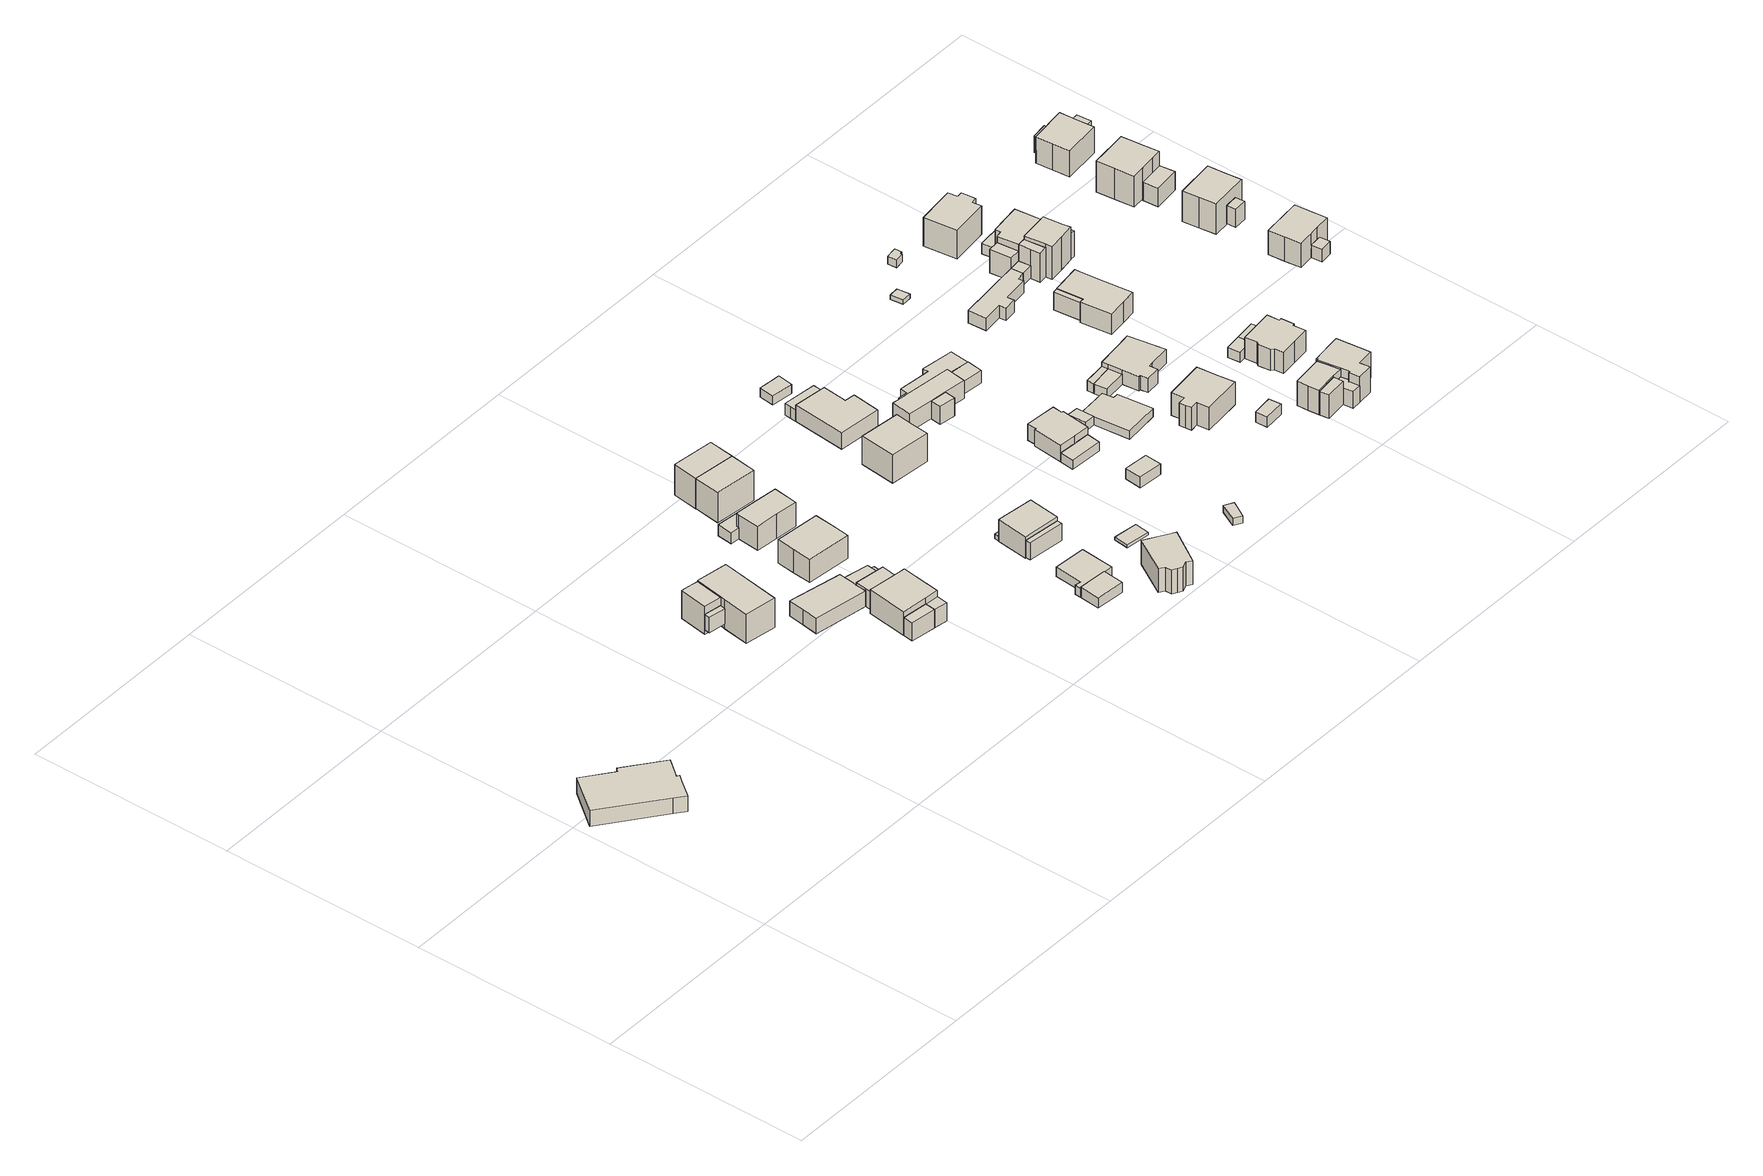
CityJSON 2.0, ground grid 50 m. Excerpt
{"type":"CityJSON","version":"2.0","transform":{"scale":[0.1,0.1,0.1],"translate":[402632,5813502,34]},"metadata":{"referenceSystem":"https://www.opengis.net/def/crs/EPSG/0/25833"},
"CityObjects":{
"building1":{"type":"Building","attributes":{"Gemeindeschluessel":"11000009","BezugspunktDach":"2200","function":"31001_2522","measuredHeight":4.12,"storeysAboveGround":1},"address":[{"country":"Germany","locality":"Berlin","thoroughfareNumber":"2","thoroughfareName":"Birnbaumer Straße"}],"geometry":[{"type":"Solid","lod":"1","boundaries":[[[[0,1,2,3,4,5,6,7,8,9]],[[10,11,12,13,14,15,16,17,18,19]],[[10,19,9,8]],[[11,10,8,7]],[[12,11,7,6]],[[13,12,6,5]],[[14,13,5,4]],[[15,14,4,3]],[[16,15,3,2]],[[17,16,2,1]],[[18,17,1,0]],[[19,18,0,9]]]]}]},
"building2":{"type":"Building","attributes":{"Gemeindeschluessel":"11000009","BezugspunktDach":"2200","function":"51009_1610","measuredHeight":3.99,"storeysAboveGround":0},"address":[{"country":"Germany","locality":"Berlin"}],"geometry":[{"type":"Solid","lod":"1","boundaries":[[[[20,21,22,23]],[[24,25,26,27]],[[24,27,23,22]],[[25,24,22,21]],[[26,25,21,20]],[[27,26,20,23]]]]}]},
"building3":{"type":"Building","attributes":{"Gemeindeschluessel":"11000009","function":"31001_1010"},"address":[{"country":"Germany","locality":"Berlin","thoroughfareNumber":"1","thoroughfareName":"Birnbaumer Straße"}],"children":["building3-1","building3-2"]},
"building3-1":{"type":"BuildingPart","attributes":{"BezugspunktDach":"2200","measuredHeight":9.04,"storeysAboveGround":1},"parents":["building3"],"geometry":[{"type":"Solid","lod":"1","boundaries":[[[[28,29,30,31,32,33]],[[34,35,36,37,38,39]],[[34,39,33,32]],[[35,34,32,31]],[[36,35,31,30],[36,40,41,35]],[[37,36,30,29]],[[38,37,29,28]],[[39,38,28,33]],[[40,36,35,41]]]]}]},
"building3-2":{"type":"BuildingPart","attributes":{"BezugspunktDach":"2200","measuredHeight":8.3,"storeysAboveGround":1},"parents":["building3"],"geometry":[{"type":"Solid","lod":"1","boundaries":[[[[41,40,42,43,44]],[[45,46,36,35,47]],[[45,47,44,43]],[[46,45,43,42]],[[36,46,42,40]],[[47,35,41,44]],[[35,36,40,41]]]]}]},
"building4":{"type":"Building","attributes":{"Gemeindeschluessel":"11000009","function":"31001_2000"},"address":[{"country":"Germany","locality":"Berlin","thoroughfareNumber":"3 (1)","thoroughfareName":"Birnbaumer Straße"}],"children":["building4-1","building4-2"]},
"building4-1":{"type":"BuildingPart","attributes":{"BezugspunktDach":"2200","measuredHeight":4.9,"storeysAboveGround":1},"parents":["building4"],"geometry":[{"type":"MultiSurface","lod":"1","boundaries":[[[48,49,50,51,52,53,54,55]],[[56,57,58,59,60,61,62,63]],[[56,63,55,54]],[[57,56,54,53]],[[58,57,53,52]],[[59,58,52,51]],[[64,65,59,51,50]],[[61,66,64,60,50,49]],[[62,61,49,48]],[[63,62,48,55]],[[60,59,65,64]],[[60,64,66,61]]]}]},
"building4-2":{"type":"BuildingPart","attributes":{"BezugspunktDach":"2200","measuredHeight":2.67,"storeysAboveGround":1},"parents":["building4"],"geometry":[{"type":"MultiSurface","lod":"1","boundaries":[[[67,68,65,66]],[[59,69,70,61]],[[69,59,65,68]],[[70,69,68,67]],[[61,70,67,66]],[[59,60,64,65]],[[61,66,64,60]]]}]},
"building5":{"type":"Building","attributes":{"Gemeindeschluessel":"11000009","function":"31001_1010"},"address":[{"country":"Germany","locality":"Berlin","thoroughfareNumber":"3","thoroughfareName":"Birnbaumer Straße"}],"children":["building5-1","building5-2"]},
"building5-1":{"type":"BuildingPart","attributes":{"BezugspunktDach":"2200","measuredHeight":7.7,"storeysAboveGround":1},"parents":["building5"],"geometry":[{"type":"Solid","lod":"1","boundaries":[[[[71,72,73,74,75,76,77]],[[78,79,80,81,82,83,84]],[[78,84,77,76]],[[79,78,76,75]],[[80,79,75,74]],[[81,80,74,73]],[[82,81,73,72]],[[83,82,72,71]],[[84,83,71,77],[84,85,86,83]],[[85,84,83,86]]]]}]},
"building5-2":{"type":"BuildingPart","attributes":{"BezugspunktDach":"2200","measuredHeight":4.73,"storeysAboveGround":1},"parents":["building5"],"geometry":[{"type":"Solid","lod":"1","boundaries":[[[[87,86,85,88]],[[84,83,89,90]],[[84,90,88,85]],[[89,83,86,87]],[[90,89,87,88]],[[85,86,83,84]]]]}]},
"building6":{"type":"Building","attributes":{"Gemeindeschluessel":"11000009","BezugspunktDach":"2200","function":"51009_1610","measuredHeight":4.7,"storeysAboveGround":0},"address":[{"country":"Germany","locality":"Berlin"}],"geometry":[{"type":"Solid","lod":"1","boundaries":[[[[91,92,86,87]],[[83,82,93,89]],[[83,89,87,86]],[[82,83,86,92]],[[93,82,92,91]],[[89,93,91,87]]]]}]},
"building7":{"type":"Building","attributes":{"Gemeindeschluessel":"11000009","BezugspunktDach":"2200","function":"51009_1610","measuredHeight":4.7,"storeysAboveGround":0},"address":[{"country":"Germany","locality":"Berlin"}],"geometry":[{"type":"Solid","lod":"1","boundaries":[[[[94,95,96,97,98]],[[62,61,70,99,100]],[[62,100,98,97]],[[61,62,97,96]],[[70,61,96,95]],[[99,70,95,94]],[[100,99,94,98]]]]}]},
"building8":{"type":"Building","attributes":{"Gemeindeschluessel":"11000009","BezugspunktDach":"2200","function":"51009_1610","measuredHeight":1.51,"storeysAboveGround":0},"address":[{"country":"Germany","locality":"Berlin"}],"geometry":[{"type":"Solid","lod":"1","boundaries":[[[[101,102,103,104,105]],[[106,107,108,81,80]],[[106,80,105,104]],[[107,106,104,103]],[[108,107,103,102]],[[81,108,102,101]],[[80,81,101,105]]]]}]},
"building9":{"type":"Building","attributes":{"Gemeindeschluessel":"11000009","BezugspunktDach":"2200","function":"31001_1010","measuredHeight":7.97,"storeysAboveGround":1},"address":[{"country":"Germany","locality":"Berlin","thoroughfareNumber":"3","thoroughfareName":"Mozartstraße"}],"geometry":[{"type":"Solid","lod":"1","boundaries":[[[[109,110,111,112,113,114]],[[115,116,117,118,119,120]],[[115,120,114,113]],[[116,115,113,112]],[[117,116,112,111]],[[118,117,111,110]],[[119,118,110,109]],[[120,119,109,114]]]]}]},
"building10":{"type":"Building","attributes":{"Gemeindeschluessel":"11000009","BezugspunktDach":"2200","function":"31001_2463","measuredHeight":2.85,"storeysAboveGround":1},"address":[{"country":"Germany","locality":"Berlin","thoroughfareNumber":"5 (1)","thoroughfareName":"Mozartstraße"}],"geometry":[{"type":"Solid","lod":"1","boundaries":[[[[121,122,123,124,125,126]],[[127,128,129,130,131,132]],[[127,132,126,125]],[[128,127,125,124]],[[129,128,124,123]],[[130,129,123,122]],[[131,130,122,121]],[[132,131,121,126]]]]}]},
"building11":{"type":"Building","attributes":{"Gemeindeschluessel":"11000009","BezugspunktDach":"2200","function":"31001_1010","measuredHeight":8.63,"storeysAboveGround":1},"address":[{"country":"Germany","locality":"Berlin","thoroughfareNumber":"5","thoroughfareName":"Mozartstraße"}],"geometry":[{"type":"Solid","lod":"1","boundaries":[[[[133,134,135,136,137,138,139]],[[131,130,140,141,142,143,144]],[[131,144,139,138]],[[130,131,138,137]],[[140,130,137,136]],[[141,140,136,135]],[[142,141,135,134]],[[143,142,134,133]],[[144,143,133,139]]]]}]},
"building12":{"type":"Building","attributes":{"Gemeindeschluessel":"11000009","BezugspunktDach":"2200","function":"31001_1010","measuredHeight":9.05,"storeysAboveGround":1},"address":[{"country":"Germany","locality":"Berlin","thoroughfareNumber":"7","thoroughfareName":"Mozartstraße"}],"geometry":[{"type":"Solid","lod":"1","boundaries":[[[[145,146,147,148,149]],[[150,151,152,153,154]],[[150,154,149,148]],[[151,150,148,147]],[[152,151,147,146]],[[153,152,146,145]],[[154,153,145,149]]]]}]},
"building13":{"type":"Building","attributes":{"Gemeindeschluessel":"11000009","BezugspunktDach":"2200","function":"31001_1010","measuredHeight":9.09,"storeysAboveGround":1},"address":[{"country":"Germany","locality":"Berlin","thoroughfareNumber":"7A","thoroughfareName":"Mozartstraße"}],"geometry":[{"type":"Solid","lod":"1","boundaries":[[[[146,155,156,157,148]],[[158,159,160,161,162]],[[158,162,148,157]],[[159,158,157,156]],[[160,159,156,155]],[[161,160,155,146]],[[162,161,146,148]]]]}]},
"building14":{"type":"Building","attributes":{"Gemeindeschluessel":"11000009","function":"31001_1010"},"address":[{"country":"Germany","locality":"Berlin","thoroughfareNumber":"5","thoroughfareName":"Birnbaumer Straße"}],"children":["building14-1","building14-2"]},
"building14-1":{"type":"BuildingPart","attributes":{"BezugspunktDach":"2200","measuredHeight":3.69,"storeysAboveGround":1},"parents":["building14"],"geometry":[{"type":"MultiSurface","lod":"1","boundaries":[[[163,164,165,166,167,168,169,170]],[[171,172,173,174,175,176,177,178]],[[171,178,170,169]],[[172,171,169,168]],[[173,172,168,167]],[[174,173,167,166]],[[175,174,166,165]],[[176,175,165,164]],[[177,176,164,163]],[[178,177,163,170,179]]]}]},
"building14-2":{"type":"BuildingPart","attributes":{"BezugspunktDach":"2200","measuredHeight":2.72,"storeysAboveGround":1},"parents":["building14"],"geometry":[{"type":"MultiSurface","lod":"1","boundaries":[[[180,181,182,183]],[[178,176,184,185]],[[178,185,183,182]],[[176,164,163,170,178,182,181]],[[184,176,181,180]],[[185,184,180,183]],[[164,176,177,163]],[[177,178,170,163]]]}]},
"building15":{"type":"Building","attributes":{"Gemeindeschluessel":"11000009","BezugspunktDach":"2200","function":"51009_1610","measuredHeight":4.37,"storeysAboveGround":0},"address":[{"country":"Germany","locality":"Berlin"}],"geometry":[{"type":"Solid","lod":"1","boundaries":[[[[186,187,188,189]],[[190,191,192,193]],[[190,193,189,188]],[[191,190,188,187]],[[192,191,187,186]],[[193,192,186,189]]]]}]},
"building16":{"type":"Building","attributes":{"Gemeindeschluessel":"11000009","BezugspunktDach":"2200","function":"31001_1010","measuredHeight":8.33,"storeysAboveGround":1},"address":[{"country":"Germany","locality":"Berlin","thoroughfareNumber":"7","thoroughfareName":"Birnbaumer Straße"}],"geometry":[{"type":"Solid","lod":"1","boundaries":[[[[194,195,196,197,198,199,200,201,202,203,204,205]],[[206,207,208,209,210,211,212,213,214,215,216,217]],[[206,217,205,204]],[[207,206,204,203]],[[208,207,203,202]],[[209,208,202,201]],[[210,209,201,200]],[[211,210,200,199]],[[212,211,199,198]],[[213,212,198,197]],[[214,213,197,196]],[[215,214,196,195]],[[216,215,195,194]],[[217,216,194,205]]]]}]},
"building17":{"type":"Building","attributes":{"Gemeindeschluessel":"11000009","BezugspunktDach":"2200","function":"31001_1010","measuredHeight":6.75,"storeysAboveGround":1},"address":[{"country":"Germany","locality":"Berlin","thoroughfareNumber":"2","thoroughfareName":"Mozartstraße"}],"geometry":[{"type":"Solid","lod":"1","boundaries":[[[[218,219,220,221]],[[222,223,224,225]],[[222,225,221,220]],[[223,222,220,219]],[[224,223,219,218]],[[225,224,218,221]]]]}]},
"building18":{"type":"Building","attributes":{"Gemeindeschluessel":"11000009","BezugspunktDach":"2200","function":"51009_1610","measuredHeight":1.14,"storeysAboveGround":0},"address":[{"country":"Germany","locality":"Berlin"}],"geometry":[{"type":"Solid","lod":"1","boundaries":[[[[226,227,228,229]],[[230,231,232,233]],[[230,233,229,228]],[[231,230,228,227]],[[232,231,227,226]],[[233,232,226,229]]]]}]},
"building19":{"type":"Building","attributes":{"Gemeindeschluessel":"11000009","BezugspunktDach":"2200","function":"31001_2000","measuredHeight":0.691,"storeysAboveGround":1},"address":[{"country":"Germany","locality":"Berlin","thoroughfareNumber":"7 (1)","thoroughfareName":"Birnbaumer Straße"}],"geometry":[{"type":"Solid","lod":"1","boundaries":[[[[234,235,236,237]],[[238,239,240,241]],[[238,241,237,236]],[[239,238,236,235]],[[240,239,235,234]],[[241,240,234,237]]]]}]},
"building20":{"type":"Building","attributes":{"Gemeindeschluessel":"11000009","BezugspunktDach":"2200","function":"31001_1010","measuredHeight":8.18,"storeysAboveGround":1},"address":[{"country":"Germany","locality":"Berlin","thoroughfareNumber":"6","thoroughfareName":"Mozartstraße"}],"geometry":[{"type":"Solid","lod":"1","boundaries":[[[[242,243,244,245,246]],[[247,248,249,250,251]],[[247,251,246,245]],[[248,247,245,244]],[[249,248,244,243]],[[250,249,243,242]],[[251,250,242,246]]]]}]},
"building21":{"type":"Building","attributes":{"Gemeindeschluessel":"11000009","BezugspunktDach":"2200","function":"31001_1010","measuredHeight":4.13,"storeysAboveGround":1},"address":[{"country":"Germany","locality":"Berlin","thoroughfareNumber":"8","thoroughfareName":"Mozartstraße"}],"geometry":[{"type":"Solid","lod":"1","boundaries":[[[[252,253,254,255,256,257]],[[258,259,260,261,262,263]],[[258,263,257,256]],[[259,258,256,255]],[[260,259,255,254]],[[261,260,254,253]],[[262,261,253,252]],[[263,262,252,257]]]]}]},
"building22":{"type":"Building","attributes":{"Gemeindeschluessel":"11000009","BezugspunktDach":"2200","function":"31001_2000","measuredHeight":2.7,"storeysAboveGround":1},"address":[{"country":"Germany","locality":"Berlin","thoroughfareNumber":"9 (2)","thoroughfareName":"Birnbaumer Straße"}],"geometry":[{"type":"Solid","lod":"1","boundaries":[[[[264,265,266,267]],[[268,269,270,271]],[[268,271,267,266]],[[269,268,266,265]],[[270,269,265,264]],[[271,270,264,267]]]]}]},
"building23":{"type":"Building","attributes":{"Gemeindeschluessel":"11000009","BezugspunktDach":"2200","function":"31001_2000","measuredHeight":3.31,"storeysAboveGround":1},"address":[{"country":"Germany","locality":"Berlin","thoroughfareNumber":"8 (1)","thoroughfareName":"Mozartstraße"}],"geometry":[{"type":"Solid","lod":"1","boundaries":[[[[272,273,274,275,276,277]],[[278,279,280,281,282,283]],[[278,283,277,276]],[[279,278,276,275]],[[280,279,275,274]],[[281,280,274,273]],[[282,281,273,272]],[[283,282,272,277]]]]}]},
"building24":{"type":"Building","attributes":{"Gemeindeschluessel":"11000009","BezugspunktDach":"2200","function":"31001_2000","measuredHeight":2.36,"storeysAboveGround":1},"address":[{"country":"Germany","locality":"Berlin","thoroughfareNumber":"2 (1)","thoroughfareName":"Bachstraße"}],"geometry":[{"type":"Solid","lod":"1","boundaries":[[[[284,285,286,287]],[[288,289,290,291]],[[288,291,287,286]],[[289,288,286,285]],[[290,289,285,284]],[[291,290,284,287]]]]}]},
"building25":{"type":"Building","attributes":{"Gemeindeschluessel":"11000009","BezugspunktDach":"2200","function":"31001_1313","measuredHeight":2.82,"storeysAboveGround":1},"address":[{"country":"Germany","locality":"Berlin","thoroughfareNumber":"2 (1)","thoroughfareName":"Mozartstraße"}],"geometry":[{"type":"Solid","lod":"1","boundaries":[[[[292,293,294,295]],[[296,297,298,299]],[[296,299,295,294]],[[297,296,294,293]],[[298,297,293,292]],[[299,298,292,295]]]]}]},
"building26":{"type":"Building","attributes":{"Gemeindeschluessel":"11000009","BezugspunktDach":"2200","function":"31001_2000","measuredHeight":2.37,"storeysAboveGround":1},"address":[{"country":"Germany","locality":"Berlin","thoroughfareNumber":"4 (2)","thoroughfareName":"Mozartstraße"}],"geometry":[{"type":"Solid","lod":"1","boundaries":[[[[300,301,302,303]],[[304,305,306,307]],[[304,307,303,302]],[[305,304,302,301]],[[306,305,301,300]],[[307,306,300,303]]]]}]},
"building27":{"type":"Building","attributes":{"Gemeindeschluessel":"11000009","function":"31001_1010"},"address":[{"country":"Germany","locality":"Berlin","thoroughfareNumber":"6 (1)","thoroughfareName":"Mozartstraße"}],"children":["building27-1","building27-2"]},
"building27-1":{"type":"BuildingPart","attributes":{"BezugspunktDach":"2200","measuredHeight":4.68,"storeysAboveGround":1},"parents":["building27"],"geometry":[{"type":"MultiSurface","lod":"1","boundaries":[[[308,309,310,311,312,313,314]],[[315,316,317,318,319,320,321]],[[315,321,314,313]],[[316,315,313,312]],[[317,316,312,311]],[[318,317,311,310]],[[319,318,310,309]],[[320,319,309,308]],[[321,320,322,323,324,314]],[[324,323,322,325]],[[308,325,322,320]]]}]},
"building27-2":{"type":"BuildingPart","attributes":{"BezugspunktDach":"2200","measuredHeight":4.68,"storeysAboveGround":1},"parents":["building27"],"geometry":[{"type":"MultiSurface","lod":"1","boundaries":[[[326,308,325,324,327]],[[323,322,320,328,329]],[[323,329,327,324]],[[328,320,308,326]],[[329,328,326,327]],[[322,323,324,325]],[[320,322,330,325,308]]]}]},
"building28":{"type":"Building","attributes":{"Gemeindeschluessel":"11000009","BezugspunktDach":"2200","function":"31001_1010","measuredHeight":5.94,"storeysAboveGround":1},"address":[{"country":"Germany","locality":"Berlin","thoroughfareNumber":"4","thoroughfareName":"Mozartstraße"}],"geometry":[{"type":"Solid","lod":"1","boundaries":[[[[331,332,333,334,335,336,337,338,339,340]],[[341,342,343,344,345,346,347,305,348,304]],[[341,304,340,339]],[[342,341,339,338]],[[343,342,338,337]],[[344,343,337,336]],[[345,344,336,335]],[[346,345,335,334]],[[347,346,334,333]],[[305,347,333,332]],[[348,305,332,331]],[[304,348,331,340]]]]}]},
"building29":{"type":"Building","attributes":{"Gemeindeschluessel":"11000009","BezugspunktDach":"2200","function":"31001_2000","measuredHeight":3.19,"storeysAboveGround":1},"address":[{"country":"Germany","locality":"Berlin","thoroughfareNumber":"8 (2)","thoroughfareName":"Mozartstraße"}],"geometry":[{"type":"Solid","lod":"1","boundaries":[[[[349,350,351,352,353,354,355,356,357,358]],[[359,360,361,362,363,364,365,318,366,316]],[[359,316,358,357]],[[360,359,357,356]],[[361,360,356,355]],[[362,361,355,354]],[[363,362,354,353]],[[364,363,353,352]],[[365,364,352,351]],[[318,365,351,350]],[[366,318,350,349]],[[316,366,349,358]]]]}]},
"building30":{"type":"Building","attributes":{"Gemeindeschluessel":"11000009","BezugspunktDach":"2200","function":"31001_2000","measuredHeight":2.23,"storeysAboveGround":1},"address":[{"country":"Germany","locality":"Berlin","thoroughfareNumber":"4 (1)","thoroughfareName":"Mozartstraße"}],"geometry":[{"type":"Solid","lod":"1","boundaries":[[[[367,368,369,370]],[[371,372,373,374]],[[371,374,370,369]],[[372,371,369,368]],[[373,372,368,367]],[[374,373,367,370]]]]}]},
"building31":{"type":"Building","attributes":{"Gemeindeschluessel":"11000009","BezugspunktDach":"2200","function":"31001_2000","measuredHeight":3.82,"storeysAboveGround":1},"address":[{"country":"Germany","locality":"Berlin","thoroughfareNumber":"6 (2)","thoroughfareName":"Mozartstraße"}],"geometry":[{"type":"Solid","lod":"1","boundaries":[[[[375,376,377,378]],[[379,380,381,382]],[[379,382,378,377]],[[380,379,377,376]],[[381,380,376,375]],[[382,381,375,378]]]]}]},
"building32":{"type":"Building","attributes":{"Gemeindeschluessel":"11000009","BezugspunktDach":"2200","function":"31001_2000","measuredHeight":2.16,"storeysAboveGround":1},"address":[{"country":"Germany","locality":"Berlin","thoroughfareNumber":"8 (2)","thoroughfareName":"Schubertstraße"}],"geometry":[{"type":"Solid","lod":"1","boundaries":[[[[383,384,385,386,387,388]],[[389,390,391,392,393,394]],[[389,394,388,387]],[[390,389,387,386]],[[391,390,386,385]],[[392,391,385,384]],[[393,392,384,383]],[[394,393,383,388]]]]}]},
"building33":{"type":"Building","attributes":{"Gemeindeschluessel":"11000009","BezugspunktDach":"2200","function":"31001_2000","measuredHeight":2.6,"storeysAboveGround":1},"address":[{"country":"Germany","locality":"Berlin","thoroughfareNumber":"8 (1)","thoroughfareName":"Schubertstraße"}],"geometry":[{"type":"Solid","lod":"1","boundaries":[[[[395,396,397,398]],[[399,400,401,402]],[[399,402,398,397]],[[400,399,397,396]],[[401,400,396,395]],[[402,401,395,398]]]]}]},
"building34":{"type":"Building","attributes":{"Gemeindeschluessel":"11000009","BezugspunktDach":"2200","function":"31001_1010","measuredHeight":7.2,"storeysAboveGround":1},"address":[{"country":"Germany","locality":"Berlin","thoroughfareNumber":"10","thoroughfareName":"Schubertstraße"}],"geometry":[{"type":"Solid","lod":"1","boundaries":[[[[403,404,405,406,407,408,409,410,411,412]],[[413,414,415,416,417,418,419,420,421,422]],[[413,422,412,411]],[[414,413,411,410]],[[415,414,410,409]],[[416,415,409,408]],[[417,416,408,407]],[[418,417,407,406]],[[419,418,406,405]],[[420,419,405,404]],[[421,420,404,403]],[[422,421,403,412]]]]}]},
"building35":{"type":"Building","attributes":{"Gemeindeschluessel":"11000009","BezugspunktDach":"2200","function":"51009_1610","measuredHeight":2.6,"storeysAboveGround":0},"address":[{"country":"Germany","locality":"Berlin"}],"geometry":[{"type":"Solid","lod":"1","boundaries":[[[[398,397,423,424]],[[425,399,402,426]],[[425,426,424,423]],[[399,425,423,397]],[[402,399,397,398]],[[426,402,398,424]]]]}]},
"building36":{"type":"Building","attributes":{"Gemeindeschluessel":"11000009","BezugspunktDach":"2200","function":"31001_2000","measuredHeight":2.65,"storeysAboveGround":1},"address":[{"country":"Germany","locality":"Berlin","thoroughfareNumber":"12 (2)","thoroughfareName":"Schubertstraße"}],"geometry":[{"type":"Solid","lod":"1","boundaries":[[[[427,428,429,430]],[[431,432,433,434]],[[431,434,430,429]],[[432,431,429,428]],[[433,432,428,427]],[[434,433,427,430]]]]}]},
"building37":{"type":"Building","attributes":{"Gemeindeschluessel":"11000009","BezugspunktDach":"2200","function":"31001_1010","measuredHeight":4.31,"storeysAboveGround":1},"address":[{"country":"Germany","locality":"Berlin","thoroughfareNumber":"8","thoroughfareName":"Schubertstraße"}],"geometry":[{"type":"Solid","lod":"1","boundaries":[[[[435,436,437,438,439,440,441,442,443,444,445,446]],[[447,448,449,450,451,452,453,454,455,400,399,425]],[[447,425,446,445]],[[448,447,445,444]],[[449,448,444,443]],[[450,449,443,442]],[[451,450,442,441]],[[452,451,441,440]],[[453,452,440,439]],[[454,453,439,438]],[[455,454,438,437]],[[400,455,437,436]],[[399,400,436,435]],[[425,399,435,446]]]]}]},
"building38":{"type":"Building","attributes":{"Gemeindeschluessel":"11000009","BezugspunktDach":"2200","function":"31001_2000","measuredHeight":1.09,"storeysAboveGround":1},"address":[{"country":"Germany","locality":"Berlin","thoroughfareNumber":"4 (2)","thoroughfareName":"Bachstraße"}],"geometry":[{"type":"Solid","lod":"1","boundaries":[[[[456,457,458,459]],[[460,461,462,463]],[[460,463,459,458]],[[461,460,458,457]],[[462,461,457,456]],[[463,462,456,459]]]]}]},
"building39":{"type":"Building","attributes":{"Gemeindeschluessel":"11000009","BezugspunktDach":"2200","function":"51009_1610","measuredHeight":4.33,"storeysAboveGround":0},"address":[{"country":"Germany","locality":"Berlin"}],"geometry":[{"type":"Solid","lod":"1","boundaries":[[[[464,465,466,467,468,469,470]],[[471,472,473,474,475,476,477]],[[471,477,470,469]],[[472,471,469,468]],[[473,472,468,467]],[[474,473,467,466]],[[475,474,466,465]],[[476,475,465,464]],[[477,476,464,470]]]]}]},
"building40":{"type":"Building","attributes":{"Gemeindeschluessel":"11000009","BezugspunktDach":"2200","function":"31001_1010","measuredHeight":3.21,"storeysAboveGround":1},"address":[{"country":"Germany","locality":"Berlin","thoroughfareNumber":"4A (1)","thoroughfareName":"Schubertstraße"}],"geometry":[{"type":"Solid","lod":"1","boundaries":[[[[478,479,480,481,482,483,484,485,486,487]],[[488,489,490,491,492,493,494,495,496,497]],[[488,497,487,486]],[[489,488,486,485]],[[490,489,485,484]],[[491,490,484,483]],[[492,491,483,482]],[[493,492,482,481]],[[494,493,481,480]],[[495,494,480,479]],[[496,495,479,478]],[[497,496,478,487]]]]}]},
"building41":{"type":"Building","attributes":{"Gemeindeschluessel":"11000009","function":"31001_1010"},"address":[{"country":"Germany","locality":"Berlin","thoroughfareNumber":"12","thoroughfareName":"Schubertstraße"}],"children":["building41-1","building41-2","building41-3"]},
"building41-1":{"type":"BuildingPart","attributes":{"BezugspunktDach":"2200","measuredHeight":6.73,"storeysAboveGround":1},"parents":["building41"],"geometry":[{"type":"MultiSurface","lod":"1","boundaries":[[[498,499,500,501,502,503,504,505,506,507,508]],[[509,510,511,512,513,514,474,473,472,471,515]],[[509,515,508,507]],[[510,509,507,506]],[[511,510,506,505]],[[512,511,505,504]],[[513,512,504,503]],[[514,513,503,502]],[[474,514,502,501]],[[473,474,501,500]],[[472,473,500,499]],[[471,472,499,498]],[[515,516,517,518,498,508]],[[519,517,516,515,520]],[[519,471,518,517]]]}]},
"building41-2":{"type":"BuildingPart","attributes":{"BezugspunktDach":"2200","measuredHeight":7.5,"storeysAboveGround":1},"parents":["building41"],"geometry":[{"type":"MultiSurface","lod":"1","boundaries":[[[521,522,523,518,517,516,524]],[[515,519,471,477,525,526,527]],[[515,527,524,516]],[[477,471,518,523]],[[528,529,523,522]],[[526,525,522,521]],[[527,526,521,524]],[[519,515,516,517]],[[471,519,517,518]],[[525,477,529,528]]]}]},
"building41-3":{"type":"BuildingPart","attributes":{"BezugspunktDach":"2200","measuredHeight":6.95,"storeysAboveGround":1},"parents":["building41"],"geometry":[{"type":"Solid","lod":"1","boundaries":[[[[530,531,529,528]],[[477,476,532,525]],[[476,477,529,531]],[[532,476,531,530]],[[525,532,530,528]],[[525,528,529,477]]]]}]},
"building42":{"type":"Building","attributes":{"Gemeindeschluessel":"11000009","BezugspunktDach":"2200","function":"51009_1610","measuredHeight":4.69,"storeysAboveGround":0},"address":[{"country":"Germany","locality":"Berlin"}],"geometry":[{"type":"Solid","lod":"1","boundaries":[[[[533,534,535,536]],[[537,538,539,540]],[[537,540,536,535]],[[538,537,535,534]],[[539,538,534,533]],[[540,539,533,536]]]]}]},
"building43":{"type":"Building","attributes":{"Gemeindeschluessel":"11000009","BezugspunktDach":"2200","function":"31001_2000","measuredHeight":2.56,"storeysAboveGround":1},"address":[{"country":"Germany","locality":"Berlin","thoroughfareNumber":"10 (2)","thoroughfareName":"Schubertstraße"}],"geometry":[{"type":"Solid","lod":"1","boundaries":[[[[541,542,543,544]],[[545,546,547,548]],[[545,548,544,543]],[[546,545,543,542]],[[547,546,542,541]],[[548,547,541,544]]]]}]},
"building44":{"type":"Building","attributes":{"Gemeindeschluessel":"11000009","BezugspunktDach":"2200","function":"31001_2723","measuredHeight":1.97,"storeysAboveGround":1},"address":[{"country":"Germany","locality":"Berlin","thoroughfareNumber":"2 (1)","thoroughfareName":"Schubertstraße"}],"geometry":[{"type":"Solid","lod":"1","boundaries":[[[[549,550,551,552,553,554]],[[555,556,557,558,559,560]],[[555,560,554,553]],[[556,555,553,552]],[[557,556,552,551]],[[558,557,551,550]],[[559,558,550,549]],[[560,559,549,554]]]]}]},
"building45":{"type":"Building","attributes":{"Gemeindeschluessel":"11000009","BezugspunktDach":"2200","function":"31001_1010","measuredHeight":8.3,"storeysAboveGround":1},"address":[{"country":"Germany","locality":"Berlin","thoroughfareNumber":"10A","thoroughfareName":"Schubertstraße"}],"geometry":[{"type":"Solid","lod":"1","boundaries":[[[[561,562,563,564,565,566,567,568,569,570,571,572,573,574]],[[575,576,577,578,579,580,581,582,583,584,585,586,587,588]],[[575,588,574,573]],[[576,575,573,572]],[[577,576,572,571]],[[578,577,571,570]],[[579,578,570,569]],[[580,579,569,568]],[[581,580,568,567]],[[582,581,567,566]],[[583,582,566,565]],[[584,583,565,564]],[[585,584,564,563]],[[586,585,563,562]],[[587,586,562,561]],[[588,587,561,574]]]]}]},
"building46":{"type":"Building","attributes":{"Gemeindeschluessel":"11000009","BezugspunktDach":"2200","function":"31001_1010","measuredHeight":5.89,"storeysAboveGround":1},"address":[{"country":"Germany","locality":"Berlin","thoroughfareNumber":"6","thoroughfareName":"Schubertstraße"}],"geometry":[{"type":"Solid","lod":"1","boundaries":[[[[589,590,591,592,593,594,595,596,597,598]],[[599,600,601,602,603,604,605,606,607,608]],[[599,608,598,597]],[[600,599,597,596]],[[601,600,596,595]],[[602,601,595,594]],[[603,602,594,593]],[[604,603,593,592]],[[605,604,592,591]],[[606,605,591,590]],[[607,606,590,589]],[[608,607,589,598]]]]}]},
"building47":{"type":"Building","attributes":{"Gemeindeschluessel":"11000009","BezugspunktDach":"2200","function":"51009_1611","measuredHeight":2.47,"storeysAboveGround":0},"address":[{"country":"Germany","locality":"Berlin"}],"geometry":[{"type":"Solid","lod":"1","boundaries":[[[[542,609,610,543]],[[611,612,613,614]],[[611,614,543,610]],[[612,611,610,609]],[[613,612,609,542]],[[614,613,542,543]]]]}]},
"building48":{"type":"Building","attributes":{"Gemeindeschluessel":"11000009","function":"31001_1010"},"address":[{"country":"Germany","locality":"Berlin","thoroughfareNumber":"4A","thoroughfareName":"Schubertstraße"}],"children":["building48-1","building48-2","building48-3"]},
"building48-1":{"type":"BuildingPart","attributes":{"BezugspunktDach":"2200","measuredHeight":9.39,"storeysAboveGround":2},"parents":["building48"],"geometry":[{"type":"MultiSurface","lod":"1","boundaries":[[[615,616,617,618,619,620,621,622]],[[623,624,625,626,627,628,629,630]],[[623,630,622,621]],[[624,623,621,620]],[[625,624,620,619]],[[626,625,619,618]],[[627,626,618,617]],[[628,627,617,616]],[[629,628,616,615]],[[630,631,632,615,622]],[[632,631,630,629]]]}]},
"building48-2":{"type":"BuildingPart","attributes":{"BezugspunktDach":"2200","measuredHeight":3.22,"storeysAboveGround":2},"parents":["building48"],"geometry":[{"type":"Solid","lod":"1","boundaries":[[[[485,633,634,486]],[[635,636,489,488]],[[635,488,486,634]],[[489,636,633,485]],[[488,489,485,486]],[[636,635,634,633]]]]}]},
"building48-3":{"type":"BuildingPart","attributes":{"BezugspunktDach":"2200","measuredHeight":7.61,"storeysAboveGround":2},"parents":["building48"],"geometry":[{"type":"MultiSurface","lod":"1","boundaries":[[[637,638,632,631,639]],[[630,629,640,641,642]],[[630,642,639,631]],[[640,629,632,638]],[[641,640,638,637]],[[642,641,636,635,634,633,637,639]],[[632,629,630,631]],[[633,634,635,636]]]}]},
"building49":{"type":"Building","attributes":{"Gemeindeschluessel":"11000009","function":"31001_1010"},"address":[{"country":"Germany","locality":"Berlin","thoroughfareNumber":"4","thoroughfareName":"Schubertstraße"}],"children":["building49-1","building49-2"]},
"building49-1":{"type":"BuildingPart","attributes":{"BezugspunktDach":"2200","measuredHeight":9.14,"storeysAboveGround":2},"parents":["building49"],"geometry":[{"type":"MultiSurface","lod":"1","boundaries":[[[639,643,644,645,646,647,648]],[[649,650,651,624,652,642,653]],[[649,653,648,647]],[[650,649,647,646]],[[651,650,646,645]],[[624,651,645,644]],[[652,624,644,643]],[[642,652,643,639]],[[654,655,639,648]],[[653,642,655,654]]]}]},
"building49-2":{"type":"BuildingPart","attributes":{"BezugspunktDach":"2200","measuredHeight":7.47,"storeysAboveGround":2},"parents":["building49"],"geometry":[{"type":"Solid","lod":"1","boundaries":[[[[656,655,654,657]],[[653,642,658,659]],[[653,659,657,654]],[[658,642,655,656]],[[659,658,656,657]],[[642,653,654,655]]]]}]},
"building50":{"type":"Building","attributes":{"Gemeindeschluessel":"11000009","BezugspunktDach":"2200","function":"31001_1010","measuredHeight":8.2,"storeysAboveGround":2},"address":[{"country":"Germany","locality":"Berlin","thoroughfareNumber":"2","thoroughfareName":"Schubertstraße"}],"geometry":[{"type":"Solid","lod":"1","boundaries":[[[[660,661,662,663,664,665,666,667]],[[668,669,670,671,672,673,674,675]],[[668,675,667,666]],[[669,668,666,665]],[[670,669,665,664]],[[671,670,664,663]],[[672,671,663,662]],[[673,672,662,661]],[[674,673,661,660]],[[675,674,660,667]]]]}]},
"building51":{"type":"Building","attributes":{"Gemeindeschluessel":"11000009","BezugspunktDach":"2200","function":"31001_2000","measuredHeight":2.7,"storeysAboveGround":1},"address":[{"country":"Germany","locality":"Berlin","thoroughfareNumber":"4 (1)","thoroughfareName":"Schubertstraße"}],"geometry":[{"type":"Solid","lod":"1","boundaries":[[[[676,677,678,679]],[[680,681,682,683]],[[680,683,679,678]],[[681,680,678,677]],[[682,681,677,676]],[[683,682,676,679]]]]}]},
"building52":{"type":"Building","attributes":{"Gemeindeschluessel":"11000009","BezugspunktDach":"2200","function":"51009_1610","measuredHeight":6.7,"storeysAboveGround":0},"address":[{"country":"Germany","locality":"Berlin"}],"geometry":[{"type":"Solid","lod":"1","boundaries":[[[[684,685,686,687]],[[688,689,690,691]],[[688,691,687,686]],[[689,688,686,685]],[[690,689,685,684]],[[691,690,684,687]]]]}]},
"building53":{"type":"Building","attributes":{"Gemeindeschluessel":"11000009","function":"31001_1010"},"address":[{"country":"Germany","locality":"Berlin","thoroughfareNumber":"7","thoroughfareName":"Schubertstraße"}],"children":["building53-1","building53-2"]},
"building53-1":{"type":"BuildingPart","attributes":{"BezugspunktDach":"2200","measuredHeight":6.77,"storeysAboveGround":2},"parents":["building53"],"geometry":[{"type":"MultiSurface","lod":"1","boundaries":[[[692,693,694,695,696,697,698,699,700]],[[701,702,703,704,705,706,707,708,709]],[[701,709,700,699]],[[702,701,699,698]],[[703,702,698,697]],[[704,703,697,696]],[[710,711,712,705,704,696,695]],[[713,710,705,706,714,706,705,695,694]],[[707,706,694,693]],[[708,707,693,692]],[[709,708,692,700]],[[705,712,711,710]],[[714,706,705,710,713]]]}]},
"building53-2":{"type":"BuildingPart","attributes":{"BezugspunktDach":"2200","measuredHeight":3.23,"storeysAboveGround":2},"parents":["building53"],"geometry":[{"type":"MultiSurface","lod":"1","boundaries":[[[715,716,711,713]],[[712,717,718,706]],[[717,712,711,716]],[[718,717,716,715]],[[706,718,715,713]],[[712,705,710,711]],[[706,713,710,705]]]}]},
"building54":{"type":"Building","attributes":{"Gemeindeschluessel":"11000009","function":"31001_1010"},"address":[{"country":"Germany","locality":"Berlin","thoroughfareNumber":"5","thoroughfareName":"Schubertstraße"}],"children":["building54-1","building54-2"]},
"building54-1":{"type":"BuildingPart","attributes":{"BezugspunktDach":"2200","measuredHeight":10.06,"storeysAboveGround":2},"parents":["building54"],"geometry":[{"type":"Solid","lod":"1","boundaries":[[[[719,720,721,722,723,724]],[[725,726,727,728,729,730]],[[725,730,724,723]],[[726,725,723,722]],[[727,726,722,721]],[[728,727,721,720],[731,732,733,734]],[[729,728,720,719]],[[730,729,719,724]],[[733,732,731,734]]]]}]},
"building54-2":{"type":"BuildingPart","attributes":{"BezugspunktDach":"2200","measuredHeight":4.73,"storeysAboveGround":2},"parents":["building54"],"geometry":[{"type":"Solid","lod":"1","boundaries":[[[[735,736,734,733]],[[731,737,738,732]],[[737,731,734,736]],[[738,737,736,735]],[[732,738,735,733]],[[731,732,733,734]]]]}]},
"building55":{"type":"Building","attributes":{"Gemeindeschluessel":"11000009","BezugspunktDach":"2200","function":"31001_1010","measuredHeight":10.94,"storeysAboveGround":1},"address":[{"country":"Germany","locality":"Berlin","thoroughfareNumber":"3","thoroughfareName":"Schubertstraße"}],"geometry":[{"type":"Solid","lod":"1","boundaries":[[[[739,740,741,742,743,744,745,746]],[[747,748,749,750,751,752,753,754]],[[747,754,746,745]],[[748,747,745,744]],[[749,748,744,743]],[[750,749,743,742]],[[751,750,742,741]],[[752,751,741,740]],[[753,752,740,739]],[[754,753,739,746]]]]}]},
"building56":{"type":"Building","attributes":{"Gemeindeschluessel":"11000009","BezugspunktDach":"2200","function":"51009_1610","measuredHeight":5.12,"storeysAboveGround":0},"address":[{"country":"Germany","locality":"Berlin"}],"geometry":[{"type":"Solid","lod":"1","boundaries":[[[[755,756,757,758]],[[759,760,761,762]],[[759,762,758,757]],[[760,759,757,756]],[[761,760,756,755]],[[762,761,755,758]]]]}]},
"building57":{"type":"Building","attributes":{"Gemeindeschluessel":"11000009","function":"31001_1010"},"address":[{"country":"Germany","locality":"Berlin","thoroughfareNumber":"1","thoroughfareName":"Schubertstraße"}],"children":["building57-1","building57-2","building57-3"]},
"building57-1":{"type":"BuildingPart","attributes":{"BezugspunktDach":"2200","measuredHeight":8.44,"storeysAboveGround":2},"parents":["building57"],"geometry":[{"type":"MultiSurface","lod":"1","boundaries":[[[763,764,765,766,767,768,769,770]],[[771,772,773,774,775,776,777,778]],[[771,779,780,781,782,778,770,769]],[[772,771,769,768]],[[783,784,768,767]],[[774,773,767,766],[785,783,773,774]],[[775,774,766,765]],[[776,775,765,764]],[[777,776,764,763]],[[778,777,763,770]],[[782,781,780,779]],[[773,772,784,783]],[[783,785,774,773]]]}]},
"building57-2":{"type":"BuildingPart","attributes":{"BezugspunktDach":"2200","measuredHeight":5.22,"storeysAboveGround":2},"parents":["building57"],"geometry":[{"type":"MultiSurface","lod":"1","boundaries":[[[785,786,787,784]],[[788,789,774,772]],[[788,772,784,787]],[[789,788,787,786]],[[774,789,786,785]],[[772,773,783,784]],[[785,783,773,774]]]}]},
"building57-3":{"type":"BuildingPart","attributes":{"BezugspunktDach":"2200","measuredHeight":4.37,"storeysAboveGround":2},"parents":["building57"],"geometry":[{"type":"Solid","lod":"1","boundaries":[[[[781,780,790,791]],[[792,779,782,793]],[[792,793,791,790]],[[779,792,790,780]],[[793,782,781,791]],[[782,779,780,781]]]]}]}
},
"vertices":[
[148,357,60],[172,338,60],[200,376,60],[213,392,60],[207,396,60],[240,439,60],[151,507,60],[144,498,60],[76,550,60],[9,463,60],[76,550,19],[144,498,19],[151,507,19],[240,439,19],[207,396,19],[213,392,19],[200,376,19],[172,338,19],[148,357,19],[9,463,19],
[694,662,58],[697,675,58],[654,682,58],[652,669,58],[654,682,18],[697,675,18],[694,662,18],[652,669,18],
[761,586,82],[784,732,82],[708,744,82],[697,675,82],[694,662,82],[684,598,82],[694,662,6],[697,675,6],[708,744,6],[784,732,6],[761,586,6],[684,598,6],[708,744,79],[697,675,79],
[687,748,79],[665,751,79],[654,682,79],[665,751,6],[687,748,6],[654,682,6],
[921,478,55],[924,504,55],[926,515,55],[930,552,55],[809,576,55],[800,578,55],[795,539,55],[789,500,55],[795,539,15],[800,578,15],[809,576,15],[930,552,15],[926,515,15],[924,504,15],[921,478,15],[789,500,15],[926,515,41],[930,552,41],[924,504,41],
[997,494,41],[1002,538,41],[1002,538,15],[997,494,15],
[959,352,76],[993,349,76],[1006,445,76],[990,447,76],[918,456,76],[910,457,76],[897,359,76],[910,457,14],[918,456,14],[990,447,14],[1006,445,14],[993,349,14],[959,352,14],[897,359,14],[897,359,61],[959,352,61],
[956,326,61],[894,334,61],[956,326,14],[894,334,14],
[989,321,61],[993,349,61],[989,321,14],
[990,447,62],[997,494,62],[924,504,62],[921,478,62],[918,456,62],[990,447,15],[918,456,15],
[1006,445,30],[1018,534,30],[1002,538,30],[997,494,30],[990,447,30],[997,494,14],[1002,538,14],[1018,534,14],
[1021,605,74],[1026,650,74],[1030,695,74],[921,706,74],[916,661,74],[912,616,74],[916,661,13],[921,706,13],[1030,695,13],[1026,650,13],[1021,605,13],[912,616,13],
[933,818,41],[934,825,41],[992,819,41],[995,848,41],[915,857,41],[911,820,41],[915,857,12],[995,848,12],[992,819,12],[934,825,12],[933,818,12],[911,820,12],
[983,759,75],[1037,753,75],[1044,813,75],[989,819,75],[934,825,75],[933,818,75],[928,765,75],[989,819,12],[1044,813,12],[1037,753,12],[983,759,12],[928,765,12],
[1048,872,92],[1056,935,92],[1005,941,92],[954,947,92],[946,884,92],[954,947,13],[1005,941,13],[1056,935,13],[1048,872,13],[946,884,13],
[1064,997,92],[1013,1003,92],[962,1009,92],[962,1009,12],[1013,1003,12],[1064,997,12],[1056,935,12],[954,947,12],
[1275,154,36],[1291,153,36],[1314,152,36],[1321,234,36],[1243,240,36],[1237,171,36],[1222,173,36],[1221,158,36],[1222,173,12],[1237,171,12],[1243,240,12],[1321,234,12],[1314,152,12],[1291,153,12],[1275,154,12],[1221,158,12],[1221,158,26],
[1286,102,39],[1291,153,39],[1221,158,39],[1216,109,39],[1286,102,12],[1216,109,12],
[1339,303,58],[1340,315,58],[1250,325,58],[1249,313,58],[1250,325,14],[1340,315,14],[1339,303,14],[1249,313,14],
[1341,34,78],[1342,18,78],[1353,12,78],[1364,6,78],[1380,12,78],[1392,4,78],[1444,88,78],[1431,96,78],[1411,108,78],[1393,118,78],[1378,127,78],[1328,43,78],[1378,127,16],[1393,118,16],[1411,108,16],[1431,96,16],[1444,88,16],[1392,4,16],[1380,12,16],[1364,6,16],[1353,12,16],[1342,18,16],[1341,34,16],[1328,43,16],
[1340,315,68],[1349,392,68],[1259,403,68],[1250,325,68],[1259,403,11],[1349,392,11],[1340,315,11],[1250,325,11],
[1349,392,24],[1350,404,24],[1260,414,24],[1259,403,24],[1260,414,12],[1350,404,12],[1349,392,12],[1259,403,12],
[1463,177,21],[1467,213,21],[1408,220,21],[1404,184,21],[1408,220,14],[1467,213,14],[1463,177,14],[1404,184,14],
[1371,679,83],[1375,722,83],[1380,766,83],[1281,777,83],[1272,690,83],[1281,777,10],[1380,766,10],[1375,722,10],[1371,679,10],[1272,690,10],
[1395,828,54],[1403,896,54],[1378,899,54],[1384,959,54],[1303,968,54],[1291,838,54],[1303,968,12],[1384,959,12],[1378,899,12],[1403,896,12],[1395,828,12],[1291,838,12],
[1614,52,32],[1637,93,32],[1616,105,32],[1594,63,32],[1616,105,14],[1637,93,14],[1614,52,14],[1594,63,14],
[1384,959,42],[1386,974,42],[1387,989,42],[1306,998,42],[1305,983,42],[1303,968,42],[1305,983,11],[1306,998,11],[1387,989,11],[1386,974,11],[1384,959,11],[1303,968,11],
[1369,1032,35],[1374,1069,35],[1320,1074,35],[1316,1038,35],[1320,1074,11],[1374,1069,11],[1369,1032,11],[1316,1038,11],
[1634,283,39],[1637,324,39],[1579,329,39],[1575,288,39],[1579,329,11],[1637,324,11],[1634,283,11],[1575,288,11],
[1615,427,35],[1619,461,35],[1538,466,35],[1534,432,35],[1538,466,12],[1619,461,12],[1615,427,12],[1534,432,12],
[1521,753,60],[1574,747,60],[1581,797,60],[1466,810,60],[1460,810,60],[1426,814,60],[1420,765,60],[1426,814,13],[1460,810,13],[1466,810,13],[1581,797,13],[1574,747,13],[1521,753,13],[1420,765,13],[1489,757,13],[1481,758,13],[1481,758,60],[1489,757,60],
[1518,727,60],[1478,732,60],[1518,727,13],[1478,732,13],[1489,757,16],
[1580,463,55],[1619,461,55],[1627,531,55],[1623,532,55],[1625,556,55],[1588,559,55],[1551,562,55],[1550,539,55],[1545,540,55],[1538,466,55],[1545,540,12],[1550,539,12],[1551,562,12],[1588,559,12],[1625,556,12],[1623,532,12],[1627,531,12],[1580,463,12],
[1482,808,45],[1581,797,45],[1640,790,45],[1645,838,45],[1566,848,45],[1565,834,45],[1486,842,45],[1484,824,45],[1461,827,45],[1460,810,45],[1461,827,13],[1484,824,13],[1486,842,13],[1565,834,13],[1566,848,13],[1645,838,13],[1640,790,13],[1482,808,13],
[1646,488,36],[1672,488,36],[1671,531,36],[1645,532,36],[1671,531,13],[1672,488,13],[1646,488,13],[1645,532,13],
[1635,751,46],[1640,790,46],[1581,797,46],[1576,757,46],[1581,797,14],[1640,790,14],[1635,751,14],[1576,757,14],
[1684,403,33],[1771,413,33],[1761,498,33],[1748,497,33],[1744,524,33],[1672,518,33],[1744,524,11],[1748,497,11],[1761,498,11],[1771,413,11],[1684,403,11],[1672,518,11],
[1755,519,40],[1811,525,40],[1807,559,40],[1751,551,40],[1807,559,14],[1811,525,14],[1755,519,14],[1751,551,14],
[1782,337,72],[1784,323,72],[1804,325,72],[1807,295,72],[1904,306,72],[1898,351,72],[1893,397,72],[1796,385,72],[1800,354,72],[1780,352,72],[1800,354,13],[1796,385,13],[1893,397,13],[1898,351,13],[1904,306,13],[1807,295,13],[1804,325,13],[1784,323,13],[1782,337,13],[1780,352,13],
[1805,574,40],[1750,568,40],[1805,574,14],[1750,568,14],
[1888,209,40],[1938,213,40],[1935,243,40],[1886,238,40],[1935,243,13],[1938,213,13],[1888,209,13],[1886,238,13],
[1807,559,51],[1811,525,51],[1815,485,51],[1820,486,51],[1823,467,51],[1858,471,51],[1856,490,51],[1867,492,51],[1919,498,51],[1904,587,51],[1854,580,51],[1805,574,51],[1854,580,14],[1904,587,14],[1919,498,14],[1867,492,14],[1856,490,14],[1858,471,14],[1823,467,14],[1820,486,14],[1815,485,14],
[1735,1035,24],[1759,1037,24],[1755,1068,24],[1731,1066,24],[1755,1068,13],[1759,1037,13],[1735,1035,13],[1731,1066,13],
[2042,135,57],[2045,111,57],[2068,113,57],[2065,139,57],[2070,140,57],[2066,161,57],[2040,159,57],[2066,161,13],[2070,140,13],[2065,139,13],[2068,113,13],[2045,111,13],[2042,135,13],[2040,159,13],
[1770,847,49],[1819,853,49],[1821,836,49],[1852,840,49],[1850,857,49],[1913,865,49],[1911,878,49],[1931,881,49],[1928,910,49],[1767,892,49],[1928,910,17],[1931,881,17],[1911,878,17],[1913,865,17],[1850,857,17],[1852,840,17],[1821,836,17],[1819,853,17],[1770,847,17],[1767,892,17],
[2066,161,80],[2070,140,80],[2065,139,80],[2068,113,80],[2107,117,80],[2103,141,80],[2145,146,80],[2135,229,80],[2058,219,80],[2060,215,80],[2057,215,80],[2060,215,13],[2058,219,13],[2135,229,13],[2145,146,13],[2103,141,13],[2107,117,13],[2057,215,13],[2057,215,77],[2062,188,77],[2066,161,77],[2062,188,13],[2060,202,13],
[1983,179,77],[1986,152,77],[2040,159,77],[1981,206,77],[1986,152,13],[1983,179,13],[1981,206,13],[1986,152,74],[2040,159,74],
[1989,129,74],[2042,135,74],[1989,129,13],
[1917,721,63],[1928,722,63],[1921,785,63],[1910,784,63],[1921,785,16],[1928,722,16],[1917,721,16],[1910,784,16],
[2014,381,43],[2053,386,43],[2050,416,43],[2010,411,43],[2050,416,17],[2053,386,17],[2014,381,17],[2010,411,17],
[1821,1122,31],[1843,1125,31],[1843,1130,31],[1848,1131,31],[1847,1148,31],[1819,1144,31],[1847,1148,11],[1848,1131,11],[1843,1130,11],[1843,1125,11],[1821,1122,11],[1819,1144,11],
[2031,315,73],[2037,310,73],[2040,289,73],[2082,294,73],[2124,299,73],[2120,329,73],[2125,330,73],[2122,362,73],[2116,361,73],[2113,391,73],[2071,386,73],[2028,381,73],[2032,352,73],[2027,345,73],[2032,352,18],[2028,381,18],[2071,386,18],[2113,391,18],[2116,361,18],[2122,362,18],[2125,330,18],[2120,329,18],[2124,299,18],[2082,294,18],[2040,289,18],[2037,310,18],[2031,315,18],[2027,345,18],
[1927,647,64],[1973,652,64],[2008,657,64],[1998,740,64],[1993,784,64],[1992,795,64],[1956,790,64],[1921,785,64],[1928,722,64],[1917,721,64],[1928,722,10],[1921,785,10],[1956,790,10],[1992,795,10],[1993,784,10],[1998,740,10],[2008,657,10],[1973,652,10],[1927,647,10],[1917,721,10],
[2104,392,43],[2100,422,43],[2100,422,18],[2104,392,18],[2053,386,18],[2050,416,18],
[1983,864,101],[1984,848,101],[2021,853,101],[2058,859,101],[2055,878,101],[2049,924,101],[2013,919,101],[1977,915,101],[2013,919,16],[2049,924,16],[2055,878,16],[2058,859,16],[2021,853,16],[1984,848,16],[1983,864,16],[1977,915,16],[1977,915,92],[1983,864,92],
[1960,884,49],[1956,913,49],[1956,913,17],[1960,884,17],
[1960,884,92],[1962,861,92],[1956,913,92],[1962,861,16],[1960,884,16],[1956,913,16],
[1972,915,92],[2049,924,92],[2041,991,92],[1965,981,92],[1966,967,92],[1950,964,92],[1966,967,16],[1965,981,16],[2041,991,16],[1972,915,16],[1950,964,16],[1950,964,76],[1956,913,76],
[1928,910,76],[1922,961,76],[1928,910,16],[1922,961,16],
[1920,1044,85],[2014,1056,85],[2011,1078,85],[2025,1080,85],[2021,1115,85],[2007,1113,85],[2004,1136,85],[1910,1124,85],[2004,1136,11],[2007,1113,11],[2021,1115,11],[2025,1080,11],[2011,1078,11],[2014,1056,11],[1920,1044,11],[1910,1124,11],
[1965,981,42],[2041,991,42],[2038,1021,42],[1961,1013,42],[2038,1021,15],[2041,991,15],[1965,981,15],[1961,1013,15],
[2058,859,84],[2070,859,84],[2067,880,84],[2055,878,84],[2067,880,17],[2070,859,17],[2058,859,17],[2055,878,17],
[2330,520,76],[2335,481,76],[2373,486,76],[2396,488,76],[2433,492,76],[2428,531,76],[2427,541,76],[2424,570,76],[2326,560,76],[2424,570,13],[2427,541,13],[2428,531,13],[2433,492,13],[2396,488,13],[2373,486,13],[2335,481,13],[2330,520,13],[2326,560,13],[2396,488,46],[2404,489,46],[2404,489,13],[2373,486,46],[2373,486,35],
[2376,459,46],[2406,463,46],[2406,463,13],[2376,459,13],
[2305,723,92],[2311,683,92],[2405,692,92],[2400,733,92],[2396,774,92],[2300,763,92],[2396,774,13],[2400,733,13],[2405,692,13],[2311,683,13],[2305,723,13],[2300,763,13],[2381,690,15],[2349,687,15],[2349,687,62],[2381,690,62],
[2351,664,62],[2383,667,62],[2383,667,15],[2351,664,15],
[2277,920,86],[2282,874,86],[2314,877,86],[2352,882,86],[2377,885,86],[2371,931,86],[2366,976,86],[2272,965,86],[2366,976,6],[2371,931,6],[2377,885,6],[2352,882,6],[2314,877,6],[2282,874,6],[2277,920,6],[2272,965,6],
[2317,839,50],[2381,847,50],[2376,885,50],[2314,877,50],[2376,885,2],[2381,847,2],[2317,839,2],[2314,877,2],
[2264,1072,82],[2268,1031,82],[2360,1041,82],[2357,1067,82],[2356,1083,82],[2354,1103,82],[2352,1125,82],[2260,1113,82],[2352,1125,14],[2354,1103,14],[2356,1083,14],[2357,1067,14],[2360,1041,14],[2268,1031,14],[2264,1072,14],[2260,1113,14],[2327,1121,14],[2327,1121,57],[2288,1116,57],[2288,1116,14],[2356,1083,66],[2354,1103,66],[2357,1067,66],
[2387,1070,66],[2384,1106,66],[2384,1106,14],[2387,1070,14],
[2324,1142,57],[2285,1137,57],[2324,1142,14],[2285,1137,14]
]}
